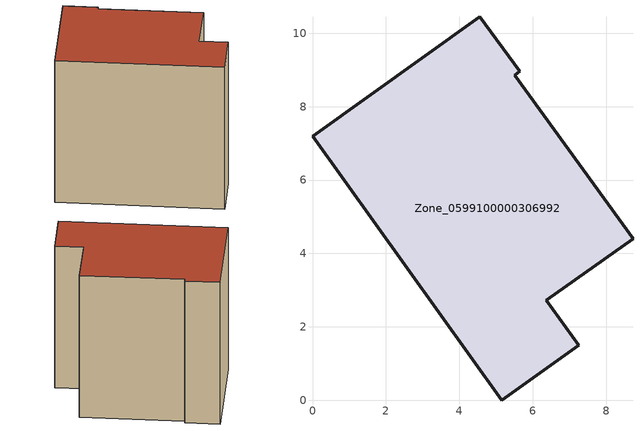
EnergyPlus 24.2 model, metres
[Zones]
Zone_0599100000306992
 floor ground (C_G): 0,7.19 4.56,10.45 5.64,8.96 5.51,8.86 8.73,4.4 6.37,2.72 7.25,1.5 5.15,0 z0
 wall outside (C_F): 5.15,0 7.25,1.5 6.37,2.72 8.73,4.4 5.51,8.86 5.64,8.96 4.56,10.45 0,7.19 5.15,0 z0:8.54
 roof outside (C_R): 4.56,10.45 0,7.19 5.15,0 7.25,1.5 6.37,2.72 8.73,4.4 5.51,8.86 5.64,8.96 z8.54
[BUILDING]
Pand.0599100000306992: North Axis=0; Terrain=City; Loads Convergence Tolerance Value=0.04; Temperature Convergence Tolerance Value=0.4; Solar Distribution=FullExterior; Maximum Number of Warmup Days=25; Minimum Number of Warmup Days=1
[Site:Location]
Rotterdam.The.Hague.AP_ZH_NLD Design_Conditions: Latitude=51.96; Longitude=4.45; Time Zone=1; Elevation=-4.5
[SITE:GROUNDTEMPERATURE:BUILDINGSURFACE]
18, 18, 18, 18, 18, 18, 18, 18, 18, 18, 18, 18
[MATERIAL] Thermal Absorptance=0.9; Solar Absorptance=0.7; Visible Absorptance=0.7
Name | Roughness | Thickness | Conductivity | Density | Specific Heat
G.TI.1975-1991 | MediumSmooth | 0.15 | 0.288461 | 540 | 1210
F.TI.1975-1991 | Rough | 0.3 | 0.230769 | 1920 | 840
R.TI.1975-1991 | MediumRough | 0.2 | 0.153846 | 1500 | 1000
[CONSTRUCTION]
C_G: G.TI.1975-1991
C_F: F.TI.1975-1991
C_R: R.TI.1975-1991
[ZONE]
Zone_0599100000306992: Type=1; Multiplier=1; Ceiling Height=Autocalculate; Volume=Autocalculate; Floor Area=autocalculate; Part of Total Floor Area=Yes
[ZONEINFILTRATION:DESIGNFLOWRATE]
Infil_Zone_0599100000306992: Zone or ZoneList or Space or SpaceList=Zone_0599100000306992; Schedule=AlwaysOn; Design Flow Rate Calculation Method=Flow/Area; Flow Rate per Floor Area=0.003; Constant Term Coefficient=1; Temperature Term Coefficient=0; Velocity Term Coefficient=0; Velocity Squared Term Coefficient=0
[HVACTEMPLATE:ZONE:IDEALLOADSAIRSYSTEM]
Zone_0599100000306992: Maximum Heating Supply Air Temperature=50; Minimum Cooling Supply Air Temperature=13; Maximum Heating Supply Air Humidity Ratio=0.0156; Minimum Cooling Supply Air Humidity Ratio=0.0077; Heating Limit=NoLimit; Cooling Limit=NoLimit; Dehumidification Control Type=ConstantSensibleHeatRatio; Cooling Sensible Heat Ratio=0.7; Dehumidification Setpoint=60; Humidification Control Type=None; Humidification Setpoint=30; Outdoor Air Method=None; Outdoor Air Flow Rate per Person=0.00944; Outdoor Air Flow Rate per Zone Floor Area=0; Outdoor Air Flow Rate per Zone=0; Demand Controlled Ventilation Type=None; Outdoor Air Economizer Type=NoEconomizer; Heat Recovery Type=None; Sensible Heat Recovery Effectiveness=0.7; Latent Heat Recovery Effectiveness=0.65
[ZONECONTROL:THERMOSTAT]
ThermostatControl_Zone_0599100000306992: Zone or ZoneList=Zone_0599100000306992; Control Type Schedule=DualSetpointControlType; Control 1=Thermostat_Zone_0599100000306992; Temperature Difference Between Cutout And Setpoint=0
[THERMOSTATSETPOINT:DUALSETPOINT]
Thermostat_Zone_0599100000306992: Heating Setpoint Temperature Schedule=HeatingSetpoint_Zone_0599100000306992; Cooling Setpoint Temperature Schedule=CoolingSetpoint_Zone_0599100000306992
[SCHEDULE:COMPACT]
HeatingSetpoint_Zone_0599100000306992: Through: 12/31, For: AllDays, Until: 24:00, 21
CoolingSetpoint_Zone_0599100000306992: Through: 12/31, For: AllDays, Until: 24:00, 24
DualSetpointControlType: Through: 12/31, For: AllDays, Until: 24:00, 4
AlwaysOn: Through: 12/31, For: AllDays, Until: 24:00, 1
